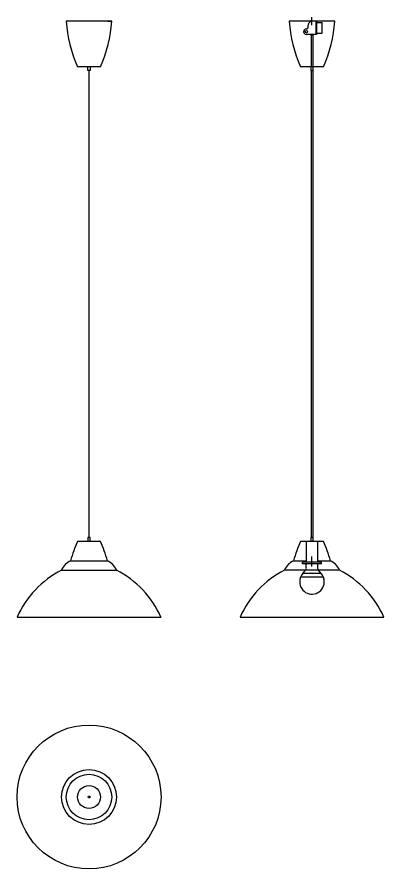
# Model space of a CAD drawing. Header units: millimetres. Extents: x 758 to 5180, y 1629 to 6668.
# Drawn here: x 758 to 1726, y 1629 to 3879 of the extents above; entities that cross this region are included whole.
import ezdxf

# ---------------------------------------------------------------- set-up
doc = ezdxf.new("R2010")
doc.units = ezdxf.units.MM
doc.layers.add('IF-FURN', color=7, linetype='Continuous')
doc.layers.add('Layer1', color=1, linetype='Continuous')

msp = doc.modelspace()

# ---------------------------------------------------------------- linework, layer by layer
at = {"layer": 'IF-FURN'}
for p, q in [((1536.5, 3857.2), (1536.5, 3878.8)), ((1596.5, 3867.6), (1476.5, 3867.6)), ((1566.5, 3747.6), (1506.5, 3747.6)), ((1533.5, 3747.6), (1533.5, 3737.6)), ((1533.5, 3737.6), (1539.5, 3737.6)), ((1539.5, 3737.6), (1539.5, 3747.6)), ((1539.5, 2504.2), (1533.5, 2504.2)), ((1533.5, 2504.2), (1533.5, 2494.2)), ((1539.5, 2494.2), (1539.5, 2504.2)), ((1566.5, 2494.2), (1506.5, 2494.2)), ((1521.5, 2494.2), (1521.5, 2439.2)), ((1551.5, 2439.2), (1551.5, 2494.2)), ((1536.5, 2428.2), (1536.5, 2454.1)), ((1561.5, 2439.2), (1511.5, 2439.2)), ((1511.5, 2434.9), (1511.5, 2439.2)), ((1561.5, 2434.9), (1511.5, 2434.9)), ((1521.5, 2424.9), (1521.5, 2434.9)), ((1551.5, 2424.9), (1551.5, 2434.9)), ((1561.5, 2434.9), (1561.5, 2439.2)), ((1512.6, 2409.4), (1519.5, 2418)), ((1560.3, 2409.4), (1512.6, 2409.4)), ((1560.3, 2409.4), (1553.4, 2418)), ((1566.5, 2399.9), (1506.5, 2399.9)), ((1346.5, 2294.2), (1726.5, 2294.2))]:
    msp.add_line(p, q, dxfattribs=at)
for centre, radius, start, end in [((1811.2, 3887.5), 335.3, 183.4073, 204.6652), ((1261.8, 3887.5), 335.3, 335.3348, 356.5927), ((1811.2, 2354.3), 335.3, 155.3348, 164.6557), ((1261.8, 2354.3), 335.3, 15.3443, 24.6652), ((1507.8, 2400.3), 47.2, 115.0374, 157.9002), ((1565.1, 2400.3), 47.2, 22.0998, 64.9626), ((1582.5, 2187.8), 258.9, 117.2163, 155.7213), ((1536.3, 2387.4), 32.3, 137.1223, 180.0467), ((1514, 2423.3), 7.59, 316.0367, 11.7153), ((1558.9, 2423.3), 7.59, 168.2847, 223.9633), ((1536.7, 2387.4), 32.3, 359.9533, 42.8777), ((1490.4, 2187.8), 258.9, 24.2787, 62.7837), ((1536.5, 2387.4), 32.5, 180, 22.6198)]:
    msp.add_arc(centre, radius, start, end, dxfattribs=at)
at = {"layer": 'Layer1'}
for p, q in [((1007.9, 3867.6), (887.9, 3867.6)), ((997.9, 3867.6), (1007.9, 3867.6)), ((1526.5, 3852.6), (1526.5, 3857.6)), ((1526.5, 3852.6), (1526.5, 3852.6)), ((1546.5, 3867.6), (1546.5, 3832.6)), ((1548.5, 3867.6), (1548.5, 3832.6)), ((1548.5, 3864.1), (1563.5, 3864.1)), ((1563.5, 3836.1), (1563.5, 3864.1)), ((1548.5, 3832.6), (1521.5, 3832.6)), ((1533.5, 3830.6), (1533.5, 3832.6)), ((1539.5, 3830.6), (1533.5, 3830.6)), ((1534.5, 3830.6), (1534.5, 3747.6)), ((1538.5, 3830.6), (1538.5, 3747.6)), ((1539.5, 3832.6), (1539.5, 3830.6)), ((1548.5, 3836.1), (1563.5, 3836.1)), ((977.9, 3747.6), (917.9, 3747.6)), ((944.9, 3737.6), (944.9, 3747.6)), ((950.9, 3737.6), (944.9, 3737.6)), ((947.9, 2504.2), (947.9, 3737.6)), ((950.9, 3747.6), (950.9, 3737.6)), ((1534.5, 3737.6), (1534.5, 2504.2)), ((1538.5, 3737.6), (1538.5, 2504.2)), ((950.9, 2504.2), (944.9, 2504.2)), ((944.9, 2504.2), (944.9, 2494.2)), ((950.9, 2494.2), (950.9, 2504.2)), ((977.9, 2494.2), (917.9, 2494.2)), ((899.2, 2443), (996.5, 2443)), ((1487.8, 2443), (1521.5, 2443)), ((1551.5, 2443), (1585.1, 2443)), ((875.5, 2418), (1020.3, 2418)), ((1608.9, 2418), (1464.1, 2418)), ((757.9, 2294.2), (1137.9, 2294.2))]:
    msp.add_line(p, q, dxfattribs=at)
for centre, radius in [((1521.7, 3840.1), 3), ((947.9, 1819.1), 190), ((947.9, 1819.1), 72.4), ((947.9, 1819.1), 60), ((947.9, 1819.1), 30), ((947.9, 1819.1), 2.5)]:
    msp.add_circle(centre, radius, dxfattribs=at)
for centre, radius, start, end in [((1222.6, 3887.5), 335.3, 183.4073, 204.6652), ((673.2, 3887.5), 335.3, 335.3348, 356.5927), ((1521.7, 3840.1), 7.5, 91.5575, 268.4425), ((1521.5, 3852.6), 5, 270, 0), ((1536.7, 3857.4), 10.2, 91.2894, 178.8281), ((1222.6, 2354.3), 335.3, 155.3348, 164.6557), ((673.2, 2354.3), 335.3, 15.3443, 24.6652), ((919.2, 2400.3), 47.2, 115.0374, 157.9002), ((976.5, 2400.3), 47.2, 22.0998, 64.9626), ((993.9, 2187.8), 258.9, 117.2163, 155.7213), ((901.8, 2187.8), 258.9, 24.2787, 62.7837)]:
    msp.add_arc(centre, radius, start, end, dxfattribs=at)

doc.saveas('drawing.dxf')
